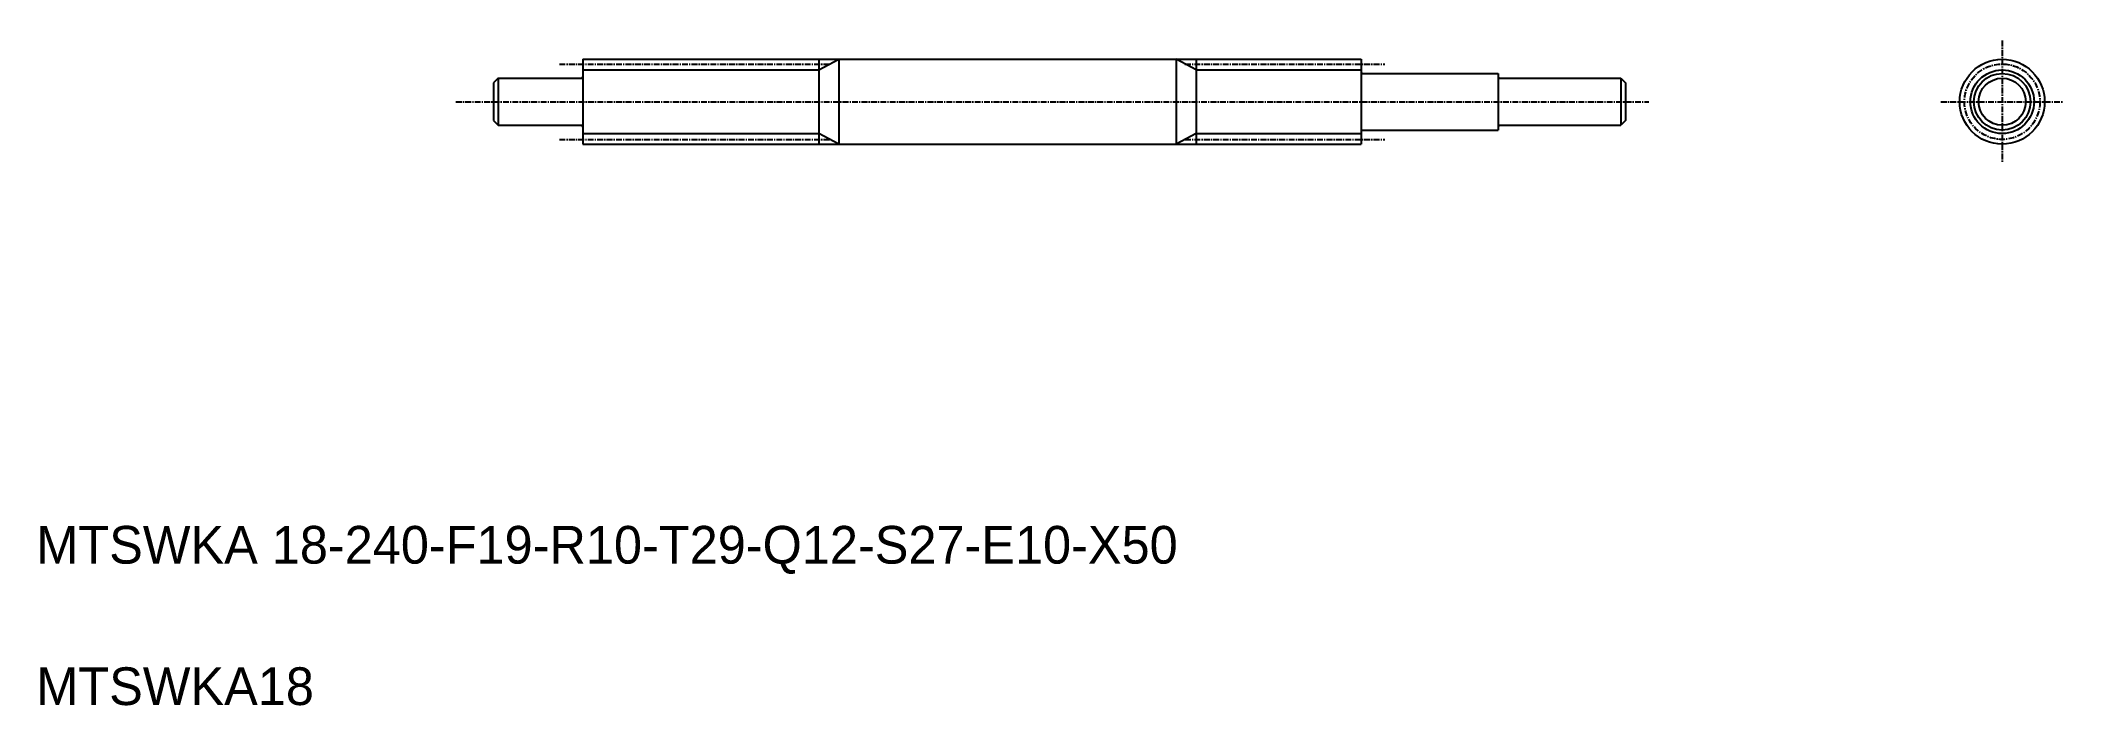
# Model space of a CAD drawing. Extents: x 32 to 460, y 47 to 188.
import ezdxf

# ---------------------------------------------------------------- set-up
doc = ezdxf.new("R2010")
doc.units = 0
doc.linetypes.add('CENTER', pattern=[2, 1.25, -0.25, 0.25, -0.25])
doc.layers.get('0').update_dxf_attribs({"linetype": 'CONTINUOUS'})
doc.layers.add('CENTER', color=1, linetype='CENTER')

msp = doc.modelspace()

# ---------------------------------------------------------------- linework, layer by layer
at = {"color": 7, "linetype": 'CONTINUOUS'}
for p, q in [((146.55, 183.62), (311.55, 183.62)), ((146.55, 183.62), (146.55, 165.62)), ((196.55, 183.62), (196.55, 165.62)), ((200.8, 183.62), (200.8, 165.62)), ((272.3, 183.62), (272.3, 165.62)), ((276.55, 183.62), (276.55, 165.62)), ((311.55, 183.62), (311.55, 165.62)), ((311.85, 180.62), (340.55, 180.62)), ((340.55, 180.62), (340.55, 168.62)), ((128.55, 179.62), (127.55, 178.62)), ((127.55, 178.62), (127.55, 170.62)), ((128.55, 179.62), (146.25, 179.62)), ((128.55, 179.62), (128.55, 169.62)), ((340.85, 179.62), (366.55, 179.62)), ((366.55, 179.62), (366.55, 169.62)), ((366.55, 179.62), (367.55, 178.62)), ((367.55, 178.62), (367.55, 170.62)), ((127.55, 170.62), (128.55, 169.62)), ((128.55, 169.62), (146.25, 169.62)), ((311.85, 168.62), (340.55, 168.62)), ((340.85, 169.62), (366.55, 169.62)), ((367.55, 170.62), (366.55, 169.62)), ((146.55, 165.62), (311.55, 165.62)), ((187.8, 165.62), (187.8, 165.62)), ((229.05, 165.62), (229.05, 165.62))]:
    msp.add_line(p, q, dxfattribs=at)
at = {"color": 3, "linetype": 'CONTINUOUS'}
for p, q in [((146.55, 181.37), (196.55, 181.37)), ((196.55, 181.37), (200.8, 183.62)), ((276.55, 181.37), (272.3, 183.62)), ((276.55, 181.37), (311.55, 181.37)), ((146.55, 167.87), (196.55, 167.87)), ((200.8, 165.62), (196.55, 167.87)), ((276.55, 167.87), (272.3, 165.62)), ((276.55, 167.87), (311.55, 167.87))]:
    msp.add_line(p, q, dxfattribs=at)
at = {"color": 7, "linetype": 'CONTINUOUS'}
for radius in [9, 6, 5]:
    msp.add_circle((447.44, 174.62), radius, dxfattribs=at)
at = {"color": 3, "linetype": 'CONTINUOUS'}
msp.add_circle((447.44, 174.62), 6.75, dxfattribs=at)
at = {"color": 7, "linetype": 'CONTINUOUS'}
for centre, start, end in [((311.85, 180.92), 180, 270), ((146.25, 179.92), 270, 360), ((340.85, 179.92), 180, 270), ((146.25, 169.32), 360, 90), ((311.85, 168.32), 90, 180), ((340.85, 169.32), 90, 180)]:
    msp.add_arc(centre, 0.3, start, end, dxfattribs=at)
at = {"layer": 'CENTER', "color": 1, "linetype": 'CENTER'}
for p, q in [((447.44, 187.62), (447.44, 161.62)), ((141.55, 182.62), (198.91, 182.62)), ((274.18, 182.62), (316.55, 182.62)), ((119.59, 174.62), (372.55, 174.62)), ((434.44, 174.62), (460.44, 174.62)), ((141.55, 166.62), (198.91, 166.62)), ((274.18, 166.62), (316.55, 166.62))]:
    msp.add_line(p, q, dxfattribs=at)
msp.add_circle((447.44, 174.62), 8, dxfattribs=at)

# ---------------------------------------------------------------- texts
at = {"color": 7, "linetype": 'CONTINUOUS'}
for s, p in [('MTSWKA 18-240-F19-R10-T29-Q12-S27-E10-X50', (30.65, 76.63)), ('MTSWKA18', (30.65, 46.63))]:
    msp.add_text(s, height=8, dxfattribs=at).set_placement(p)

doc.saveas('drawing.dxf')
